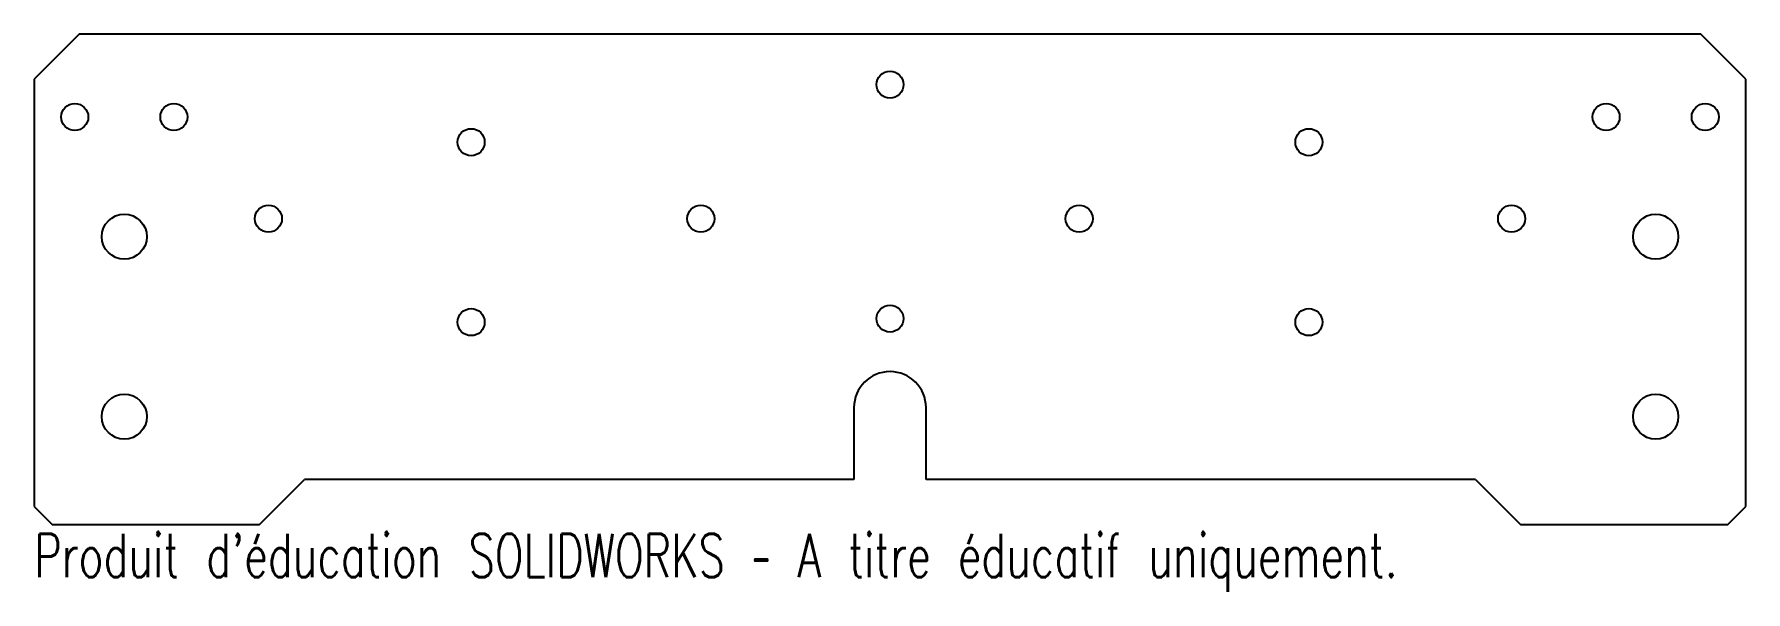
# Model space of a CAD drawing. Header units: millimetres. Extents: x -190 to 0, y -7 to 54.
import ezdxf

# ---------------------------------------------------------------- set-up
doc = ezdxf.new("R2010")
doc.units = ezdxf.units.MM
doc.styles.add('SLDTEXTSTYLE0', font='TXT', dxfattribs={"width": 0.7, "bigfont": 'bigfont'})

msp = doc.modelspace()

# ---------------------------------------------------------------- linework, layer by layer
at = {"color": 7, "linetype": 'Continuous', "lineweight": 25}
for p, q in [((-185, 54.5), (-190, 49.5)), ((-5, 54.5), (-185, 54.5)), ((0, 49.5), (-5, 54.5)), ((-190, 49.5), (-190, 2)), ((0, 2), (0, 49.5)), ((-99, 13), (-99, 5)), ((-91, 5), (-91, 13)), ((-165, 0), (-160, 5)), ((-99, 5), (-160, 5)), ((-30, 5), (-91, 5)), ((-30, 5), (-25, 0)), ((-190, 2), (-188, 0)), ((-2, 0), (0, 2)), ((-188, 0), (-165, 0)), ((-25, 0), (-2, 0))]:
    msp.add_line(p, q, dxfattribs=at)
for centre, radius in [((-95, 48.9), 1.5), ((-185.5, 45.3), 1.5), ((-174.5, 45.3), 1.5), ((-15.5, 45.3), 1.5), ((-4.5, 45.3), 1.5), ((-141.5, 42.5), 1.5), ((-48.5, 42.5), 1.5), ((-180, 32), 2.5), ((-164, 34), 1.5), ((-116, 34), 1.5), ((-74, 34), 1.5), ((-26, 34), 1.5), ((-10, 32), 2.5), ((-141.5, 22.5), 1.5), ((-95, 22.9), 1.5), ((-48.5, 22.5), 1.5), ((-180, 12), 2.5), ((-10, 12), 2.5)]:
    msp.add_circle(centre, radius, dxfattribs=at)
msp.add_arc((-95, 13), 4, 0, 180, dxfattribs=at)

# ---------------------------------------------------------------- texts
at = {"color": 7, "linetype": 'Continuous', "insert": (-190, -1.02), "char_height": 4.8336, "attachment_point": 1, "style": 'SLDTEXTSTYLE0'}
msp.add_mtext("Produit d'éducation SOLIDWORKS – A titre éducatif uniquement.", dxfattribs=at)

doc.saveas('drawing.dxf')
